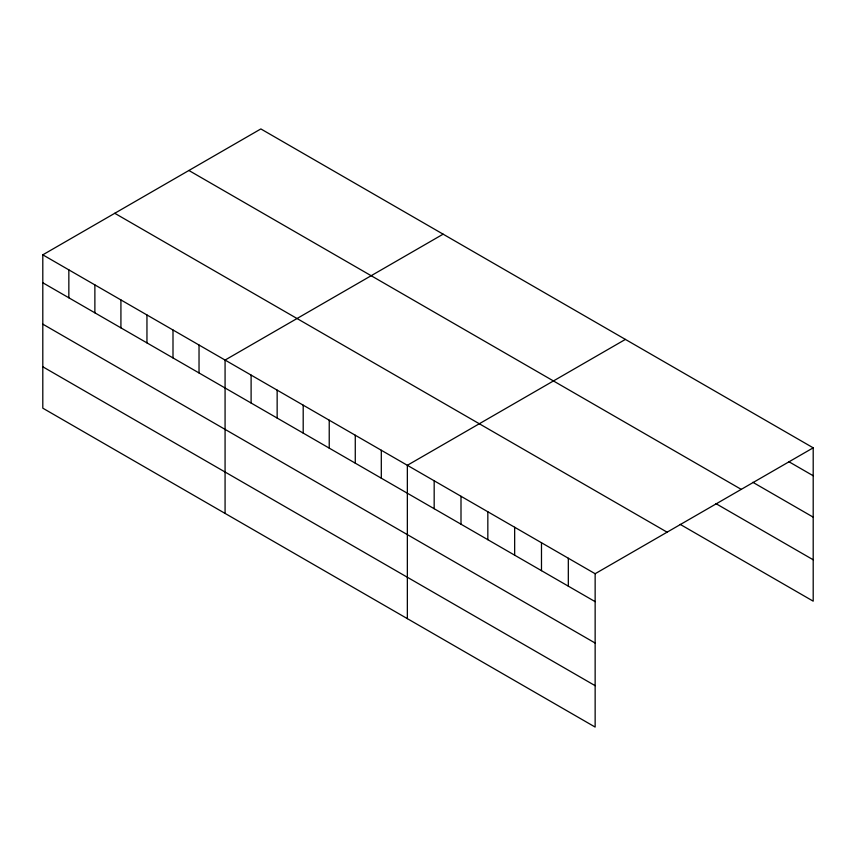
<?xml version="1.0" encoding="UTF-8"?>
<svg xmlns="http://www.w3.org/2000/svg" width="856" height="856" viewBox="0 0 856 856"><rect width="100%" height="100%" fill="white"/><g stroke="black" fill="none" stroke-linecap="round" stroke-linejoin="round"><path stroke-width="1.28" d="M42.8 254.831L595.145 573.723L595.145 727.065L42.8 408.173L42.8 254.831L260.855 128.935L813.2 447.827L813.2 601.169L680.178 524.364M443.13 234.169L225.075 360.066L225.075 513.407M625.404 339.404L407.349 465.3L407.349 618.642M595.145 573.723L813.2 447.827M788.611 461.555L813.2 475.754M752.841 482.292L813.2 517.142M188.898 170.483L741.243 489.375M715.948 503.638L813.2 559.781M114.758 213.283L667.102 532.175M42.8 282.758L595.145 601.65M42.8 324.146L595.145 643.038M42.8 366.785L595.145 685.677M568.32 558.24L568.32 586.157M541.484 542.747L541.484 570.674M514.659 527.253L514.659 555.18M487.834 511.77L487.834 539.697M460.999 496.277L460.999 524.204M434.174 480.794L434.174 508.71M381.305 450.267L381.305 478.194M355.272 435.233L355.272 463.16M329.228 420.2L329.228 448.127M303.195 405.166L303.195 433.093M277.151 390.133L277.151 418.06M251.108 375.099L251.108 403.026M199.031 345.032L199.031 372.959M172.998 329.999L172.998 357.926M146.954 314.965L146.954 342.892M120.921 299.932L120.921 327.859M94.877 284.898L94.877 312.825M68.844 269.865L68.844 297.792"/></g></svg>
